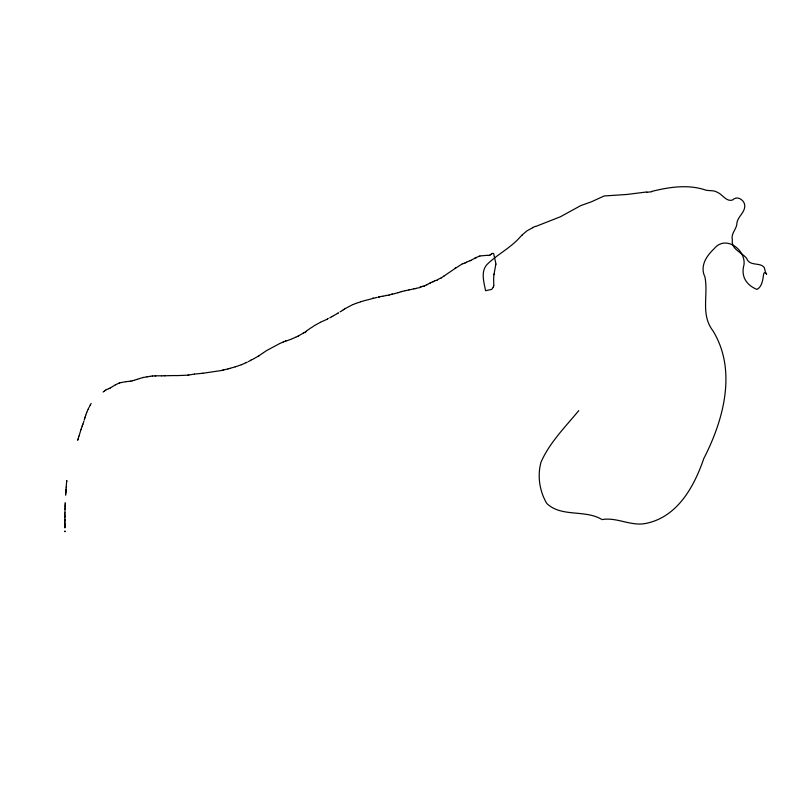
<?xml version="1.0" encoding="UTF-8"?>
<svg xmlns="http://www.w3.org/2000/svg" width="807" height="807" viewBox="0 0 807 807"><rect width="100%" height="100%" fill="white"/><g stroke="black" fill="none" stroke-linecap="round" stroke-linejoin="round"><path stroke-width="1.21" d="M64.923 527.889L64.923 526.709M64.923 526.245L64.913 525.599M64.913 516.934L64.913 520.182L64.913 519.335M64.923 515.068L64.933 513.928M64.923 515.491L64.913 517.136M64.903 521.796L64.903 523.158M64.913 520.465L64.903 521.937M64.933 514.099L64.943 512.798M64.923 516.026L64.923 516.571M64.943 512.435L65.044 508.592M65.085 506.332L65.024 509.056L65.044 508.349M65.125 504.96L65.074 506.846M65.145 503.951L65.115 505.091M65.155 503.739L65.216 502.6M65.76 493.924L65.851 492.361M65.811 493.037L65.892 491.634M65.75 494.045L65.67 495.266M66.235 486.48L66.456 483.675M66.103 488.558L66.154 487.741M66.063 489.183L65.912 491.382M66.003 490.061L66.033 489.607M66.174 487.367L66.204 486.924M65.892 491.715L65.932 491.09M65.982 490.434L65.942 491.009M66.467 483.534L66.578 482.445M66.739 480.932L66.628 481.95L66.789 480.518M495.861 264.212L494.055 273.997M493.945 274.551L493.622 278.778A3.47 2.774 69.6 0 0 493.662 279.424L493.773 285.678M78.208 438.584L78.582 437.303M77.855 439.805L78.178 438.685M77.714 440.309L77.906 439.644M84.442 419.337L84.251 420.003M78.662 437.051L78.935 436.163M79.368 434.832L80.488 431.281M80.66 430.706L81.013 429.627M84.543 418.994L84.816 418.117M84.846 418.026L85.118 417.138M81.537 428.033L81.366 428.578M85.189 416.916L85.431 416.17M85.512 415.908L85.713 415.282M79.005 435.962L79.157 435.477M83.908 421.113L83.424 422.575M82.021 426.59L82.496 425.218L82.274 425.844M81.325 428.688L81.053 429.495M85.764 415.151L86.41 413.305M81.82 427.185L81.638 427.71M82.576 424.976L82.889 424.109M83.182 423.292L82.728 424.553M493.551 286.303L493.228 287.08M86.49 413.083L86.813 412.266M86.974 411.893L88.054 409.371M493.077 287.433L491.685 289.4L486.016 290.611A2.108 0.575 -60.1 0 1 485.743 290.712A2.976 0.767 -57.3 0 1 485.562 290.671C484.029 282.45 480.558 271.788 486.823 264.706C497.223 254.296 510.992 247.82 520.586 236.552A22.959 16.695 -7.6 0 1 521.998 235.24M88.185 409.088L89.174 407.091M90.182 405.154L89.537 406.405M90.293 404.953L91.151 403.48M578.76 410.622C565.263 426.984 549.698 442.438 541.043 462.078C537.19 475.827 539.52 491.11 546.712 503.366C561.319 517.62 585.085 509.197 602.042 519.587C617.012 516.884 631.356 526.8 646.589 523.279C677.809 516.561 694.252 486.389 703.775 458.578C723.586 420.124 737.194 370.373 712.934 330.799C700.264 314.316 708.617 294.928 704.904 276.892C699.699 266.048 706.448 255.94 714.165 248.717C725.362 234.635 745.809 249.403 744.014 264.666C740.705 276.287 746.253 285.032 756.966 289.431C762.07 286.868 762.928 279.383 763.604 274.188C763.926 271.767 765.883 272.635 766.65 274.229C764.814 272.473 765.238 269.669 764.199 267.5C760.224 261.892 749.602 266.774 746.626 258.331C741.623 252.117 730.86 249.383 732.342 239.689C730.839 234.181 735.651 229.914 736.781 224.82C736.599 217.012 745.123 213.129 744.77 205.523C744.579 200.307 737.255 195.052 732.736 199.934C726.532 202.315 722.477 194.295 717.241 192.237C713.206 189.685 708.062 191.481 703.724 189.443C686.575 184.319 668.458 187.244 651.521 191.461M521.897 235.18L526.981 230.822L532.65 227.756M491.231 254.205L492.209 253.529A3.44 2.764 66.3 0 1 492.472 253.418L493.279 253.388M491.534 253.953L490.595 254.659M104.002 391.375L104.849 390.699M103.7 391.617L103.125 392.02M306.095 331.263L310.806 327.945A13.477 10.713 -59.6 0 0 311.643 327.501L314.548 325.503M104.9 390.669L105.465 390.265M115.29 384.899L110.297 387.925M105.576 390.185L106.514 389.539M263.647 352.568L266.098 350.914A20.054 16.039 -82.8 0 1 266.582 350.581L279.404 343.721M455.108 268.459L444.738 275.54A29.718 29.193 6.4 0 0 444.143 275.853M263.395 352.74L259.017 355.705M444.183 275.913L442.196 277.225A15.151 13.931 -22.1 0 1 441.227 277.981M106.363 389.64L108.451 388.813M304.753 332.202L304.622 332.282A17.371 13.013 -57 0 1 304.209 332.444M342.894 310.08L340.907 311.371M343.187 309.898L344.064 309.353M340.08 311.885L340.635 311.542M338.537 312.864L337.951 313.217M303.321 333.079L304.229 332.524M303.059 333.23L300.396 334.794A19.802 14.879 -59.1 0 1 299.992 335.036L298.489 335.883M345.517 308.435L345.366 308.526A21.779 16.836 -47.7 0 0 344.922 308.778M345.81 308.254L352.598 304.703M115.441 384.808L118.488 383.386M258.411 356.079L257.342 356.714A21.618 14.728 -67.6 0 1 256.989 356.956L255.678 357.662M314.821 325.342L320.379 322.336M331.637 316.758L329.791 317.847M456.106 267.813L456.903 267.349A11.056 9.351 -18.1 0 0 457.478 266.966L460.999 264.696A19.156 13.638 -20.5 0 0 461.634 264.212M254.255 358.49L254.972 358.076M110.488 387.824L108.693 388.712M476.231 257.494L479.197 256.243A20.014 18.722 -35.1 0 1 479.832 256.001M333.483 315.749L337.387 313.55M441.147 277.86L437.323 279.787M333.019 316.001L332.252 316.415A18.914 17.189 -72.5 0 0 331.596 316.677M427.549 284.377L429.768 283.186M489.809 255.113L490.263 254.861A7.303 2.865 -21.3 0 0 490.545 254.649M252.359 359.539L253.428 358.964A19.862 13.911 -71.3 0 0 253.791 358.833M466.607 262.245L466.95 262.063A16.776 15.767 0.4 0 1 467.455 261.781L470.138 260.691M470.935 260.308L474.829 258.26M297.934 336.186L297.793 336.257A15.383 12.196 -65.4 0 1 297.238 336.539L295.987 337.094M248.364 361.597L250.947 360.275M246.145 362.666L247.315 362.111M245.903 362.787L241.333 364.774M430.323 282.904L432.814 281.693M426.802 284.77L425.047 285.567A13.749 12.468 -30.6 0 1 424.492 285.89M327.491 319.098L321.368 321.832A16.886 13.658 -57.5 0 0 320.783 322.033M279.807 343.54L283.378 341.906M466.083 262.507L465.064 262.951M295.705 337.225L291.67 338.98M435.094 280.705L433.621 281.34M353.264 304.421L356.28 303.281M118.538 383.365L119.456 383.022M290.994 339.253L287.776 340.443A11.954 9.17 -63 0 1 287.403 340.625L285.849 341.018M241.081 364.865L235.271 366.832M421.365 286.848L422.202 286.546A15.706 14.516 -35.6 0 1 422.818 286.263M139.379 378.604L137.301 379.27M135.213 379.936L136.887 379.391M139.47 378.574L143.414 377.444M283.893 341.714L285.325 341.2M356.946 303.049L358.237 302.605A19.903 16.231 -42.7 0 0 358.722 302.514L360.769 301.778M535.555 226.535L560.451 216.75L580.687 205.644L591.42 201.8L604.14 195.97L626.827 194.467L646.851 191.955M134.577 380.168L133.871 380.379M419.489 287.474L420.316 287.211M463.258 263.526L464.539 263.132A6.214 4.903 -11.6 0 0 465.094 262.991M119.507 383.012L121.09 382.568M398.597 292.558L401.291 291.7M423.463 286.152L422.828 286.334M230.227 368.264L230.883 368.063A20.367 14.102 -77.5 0 1 231.216 367.972L233.041 367.478A20.346 13.84 -74.6 0 0 233.394 367.377L235.15 366.862M230.005 368.335L228.088 368.91M126.366 381.63L121.151 382.548M376.365 297.581L377.081 297.39M375.83 297.733L374.579 298.076A12.882 11.5 -49 0 1 374.055 298.247L373.348 298.328M398.002 292.729L394.502 293.657M132.58 380.722L133.75 380.42M401.876 291.529L404.478 290.843A17.351 15.383 -39.3 0 1 405.104 290.762M415.756 288.442L416.583 288.2A14.506 12.922 -34.6 0 1 417.623 287.978M392.323 294.202L394.109 293.748M379.25 296.865L379.613 296.764A16.049 14.365 -49.7 0 1 380.712 296.562L380.894 296.502M389.72 294.827L391.516 294.404M222.52 370.221L223.67 369.939M222.732 370.171L220.967 370.595M225.012 369.606L227.776 368.991A17.562 12.115 -78.3 0 0 228.088 368.87M224.81 369.656L223.872 369.888M479.842 256.061L480.155 255.99A13.82 10.763 -3.9 0 1 480.639 255.9L486.641 255.365A4.479 3.289 10.8 0 0 486.974 255.365L487.519 255.375A3.864 3.682 38.4 0 1 487.842 255.416M372.673 298.489L369.737 299.326A18.652 15.585 -38.2 0 1 369.112 299.508L364.512 300.618A14.556 13.406 -56.7 0 0 363.755 300.84L363.453 300.95A15.989 13.073 -40.3 0 1 362.999 301.172L362.353 301.273A14.415 12.65 -48.7 0 0 361.707 301.415M378.16 297.137L378.705 297.006M131.127 381.065L132.419 380.763M405.094 290.691L408.352 290.056A20.054 17.028 -33.3 0 0 408.967 289.824M388.53 295.14L386.412 295.554M408.978 289.925L414.072 288.856M130.976 381.096L130.401 381.207M150.374 376.284L152.362 376.022M150.203 376.324L147.056 376.869M383.164 296.119L385.645 295.685M189.05 374.983L194.245 374.105M187.991 375.174L188.777 375.033M220.664 370.645L202.466 373.318M382.78 296.189L381.449 296.401A17.865 14.93 -39.1 0 0 380.894 296.562M188.162 375.144L177.752 375.588M143.101 377.494L146.945 376.879M130.139 381.247L127.385 381.509M202.759 373.268L194.527 374.065M127.183 381.529L126.225 381.64M488.699 255.405L488.477 255.426A2.411 2.28 38.9 0 1 488.154 255.436L487.842 255.395M155.852 375.891L157.486 375.81A17.351 8.433 -87.8 0 1 157.748 375.8L161.44 375.84M152.422 376.022L154.974 375.921M155.721 375.901L155.105 375.921M169.863 375.638L175.432 375.548M165.506 375.759L169.641 375.638M165.294 375.769L164.285 375.79M164.214 375.79L161.511 375.84M175.512 375.548L177.58 375.578M493.682 253.761L495.922 263.707A9.301 9.038 -54.7 0 1 495.881 264.212M64.943 531.238L64.953 531.752L64.943 531.117M64.903 523.42L64.913 523.965M64.913 525.206L64.913 524.943M64.913 524.651L64.913 523.743M64.913 525.266L64.923 525.892M64.923 526.023L64.923 527.425M646.982 192.268A153.905 114.473 31.6 0 1 651.642 191.784M532.549 227.604A27.186 23.484 11.2 0 1 535.465 226.364M493.733 285.658A11.197 8.07 -84.9 0 1 493.511 286.273M494.045 274.592A8.201 4.882 -85.2 0 1 494.156 274.037M489.819 255.133A3.067 2.784 28.2 0 1 489.153 255.355A5.316 4.56 17.4 0 1 488.709 255.446M475.999 257.947A20.357 9.946 -21.8 0 1 476.453 257.695M475.535 257.756A11.036 9.22 -7.3 0 1 474.768 258.159M470.965 260.348A11.48 8.887 -12.4 0 1 470.491 260.58A13.628 10.017 -14 0 1 470.178 260.752M466.577 262.194A14.526 12.892 -8.4 0 1 466.053 262.457M462.088 264.141A5.8 5.124 -8.8 0 1 463.289 263.607M454.997 268.307A17.744 16.483 -11.5 0 1 456.005 267.662M437.434 280.029A12.761 11.268 -23.4 0 1 436.416 280.463M435.074 280.665A19.852 19.025 -26.9 0 1 435.901 280.332M432.935 281.956A24.815 19.6 -24.7 0 1 433.732 281.593M429.828 283.297A18.127 15.283 -25.1 0 1 430.383 283.025M427.579 284.437A21.386 18.722 -26.9 0 1 426.832 284.831M424.522 285.991A15.04 12.458 -27.5 0 1 423.504 286.344M421.315 286.687A19.721 17.199 -32.3 0 1 420.286 287.05M419.539 287.635A12.922 11.752 -35.9 0 1 418.49 287.928M415.776 288.573A24.089 21.749 -37.1 0 1 415.151 288.745M414.697 288.563A18.914 13.406 -24.8 0 1 414.072 288.714M401.281 291.63A25.299 23.564 -48.7 0 1 401.856 291.458M398.577 292.457A24.089 21.91 -45.2 0 1 397.982 292.638M392.293 293.97A24.26 20.135 -37.1 0 1 391.496 294.172M389.347 295.1A21.053 18.571 -44.8 0 1 388.55 295.291M386.402 295.362A23.837 19.459 -36.3 0 1 385.645 295.493M379.27 297.026A23.776 20.145 -42.1 0 1 378.725 297.168M372.652 298.176A21.325 17.098 -36.2 0 1 373.348 298.025M361.385 301.455A14.294 11.207 -38.9 0 1 360.759 301.667M344.66 309.01A17.794 13.356 -46.7 0 1 344.075 309.384M337.911 313.136A20.558 18.884 -68.3 0 1 337.346 313.459M328.308 318.362A16.796 13.921 -59.3 0 1 327.42 318.836M306.146 331.364A20.205 16.019 -59.6 0 1 305.782 331.637M305.671 332.212A17.179 12.226 -54 0 1 304.885 332.716M298.519 336.015A21.789 15.676 -56.8 0 1 297.954 336.317M285.315 341.099A16.715 13.658 -79.2 0 1 285.839 340.937M283.358 341.825A18.016 14.718 -79 0 1 283.882 341.633M259.077 355.917A18.581 14.112 -78.5 0 1 258.472 356.291M251.502 359.74A19.257 13.326 -70.3 0 1 250.916 360.053"/></g></svg>
